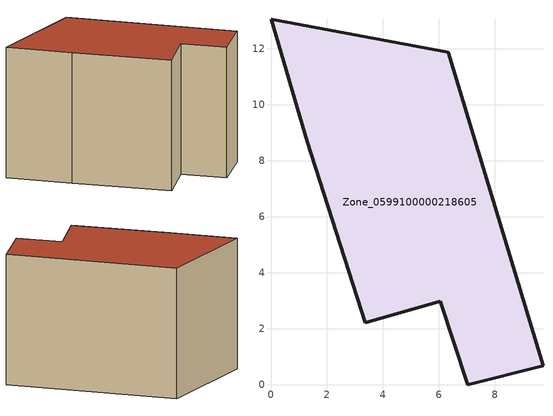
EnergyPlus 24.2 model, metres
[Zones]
Zone_0599100000218605
 floor ground (C_G): 3.36,2.22 1.3,8.68 0,13.05 6.33,11.87 9.71,0.68 7.02,0 6.04,2.98 z0
 wall outside (C_F): 1.3,8.68 3.36,2.22 6.04,2.98 7.02,0 9.71,0.68 6.33,11.87 0,13.05 1.3,8.68 z0:9.54
 roof outside (C_R): 9.71,0.68 6.33,11.87 0,13.05 1.3,8.68 3.36,2.22 6.04,2.98 7.02,0 z9.54
[BUILDING]
Pand.0599100000218605: North Axis=0; Terrain=City; Loads Convergence Tolerance Value=0.04; Temperature Convergence Tolerance Value=0.4; Solar Distribution=FullExterior; Maximum Number of Warmup Days=25; Minimum Number of Warmup Days=1
[Site:Location]
Rotterdam.The.Hague.AP_ZH_NLD Design_Conditions: Latitude=51.96; Longitude=4.45; Time Zone=1; Elevation=-4.5
[SITE:GROUNDTEMPERATURE:BUILDINGSURFACE]
18, 18, 18, 18, 18, 18, 18, 18, 18, 18, 18, 18
[MATERIAL] Thermal Absorptance=0.9; Solar Absorptance=0.7; Visible Absorptance=0.7
Name | Roughness | Thickness | Conductivity | Density | Specific Heat
G.TI.1946 | MediumSmooth | 0.15 | 1 | 540 | 1210
F.TI.1946 | Rough | 0.3 | 0.857143 | 1920 | 840
R.TI.1946 | MediumRough | 0.2 | 0.1 | 1500 | 1000
[CONSTRUCTION]
C_G: G.TI.1946
C_F: F.TI.1946
C_R: R.TI.1946
[ZONE]
Zone_0599100000218605: Type=1; Multiplier=1; Ceiling Height=Autocalculate; Volume=Autocalculate; Floor Area=autocalculate; Part of Total Floor Area=Yes
[ZONEINFILTRATION:DESIGNFLOWRATE]
Infil_Zone_0599100000218605: Zone or ZoneList or Space or SpaceList=Zone_0599100000218605; Schedule=AlwaysOn; Design Flow Rate Calculation Method=Flow/Area; Flow Rate per Floor Area=0.003; Constant Term Coefficient=1; Temperature Term Coefficient=0; Velocity Term Coefficient=0; Velocity Squared Term Coefficient=0
[HVACTEMPLATE:ZONE:IDEALLOADSAIRSYSTEM]
Zone_0599100000218605: Maximum Heating Supply Air Temperature=50; Minimum Cooling Supply Air Temperature=13; Maximum Heating Supply Air Humidity Ratio=0.0156; Minimum Cooling Supply Air Humidity Ratio=0.0077; Heating Limit=NoLimit; Cooling Limit=NoLimit; Dehumidification Control Type=ConstantSensibleHeatRatio; Cooling Sensible Heat Ratio=0.7; Dehumidification Setpoint=60; Humidification Control Type=None; Humidification Setpoint=30; Outdoor Air Method=None; Outdoor Air Flow Rate per Person=0.00944; Outdoor Air Flow Rate per Zone Floor Area=0; Outdoor Air Flow Rate per Zone=0; Demand Controlled Ventilation Type=None; Outdoor Air Economizer Type=NoEconomizer; Heat Recovery Type=None; Sensible Heat Recovery Effectiveness=0.7; Latent Heat Recovery Effectiveness=0.65
[ZONECONTROL:THERMOSTAT]
ThermostatControl_Zone_0599100000218605: Zone or ZoneList=Zone_0599100000218605; Control Type Schedule=DualSetpointControlType; Control 1=Thermostat_Zone_0599100000218605; Temperature Difference Between Cutout And Setpoint=0
[THERMOSTATSETPOINT:DUALSETPOINT]
Thermostat_Zone_0599100000218605: Heating Setpoint Temperature Schedule=HeatingSetpoint_Zone_0599100000218605; Cooling Setpoint Temperature Schedule=CoolingSetpoint_Zone_0599100000218605
[SCHEDULE:COMPACT]
HeatingSetpoint_Zone_0599100000218605: Through: 12/31, For: AllDays, Until: 24:00, 21
CoolingSetpoint_Zone_0599100000218605: Through: 12/31, For: AllDays, Until: 24:00, 24
DualSetpointControlType: Through: 12/31, For: AllDays, Until: 24:00, 4
AlwaysOn: Through: 12/31, For: AllDays, Until: 24:00, 1
